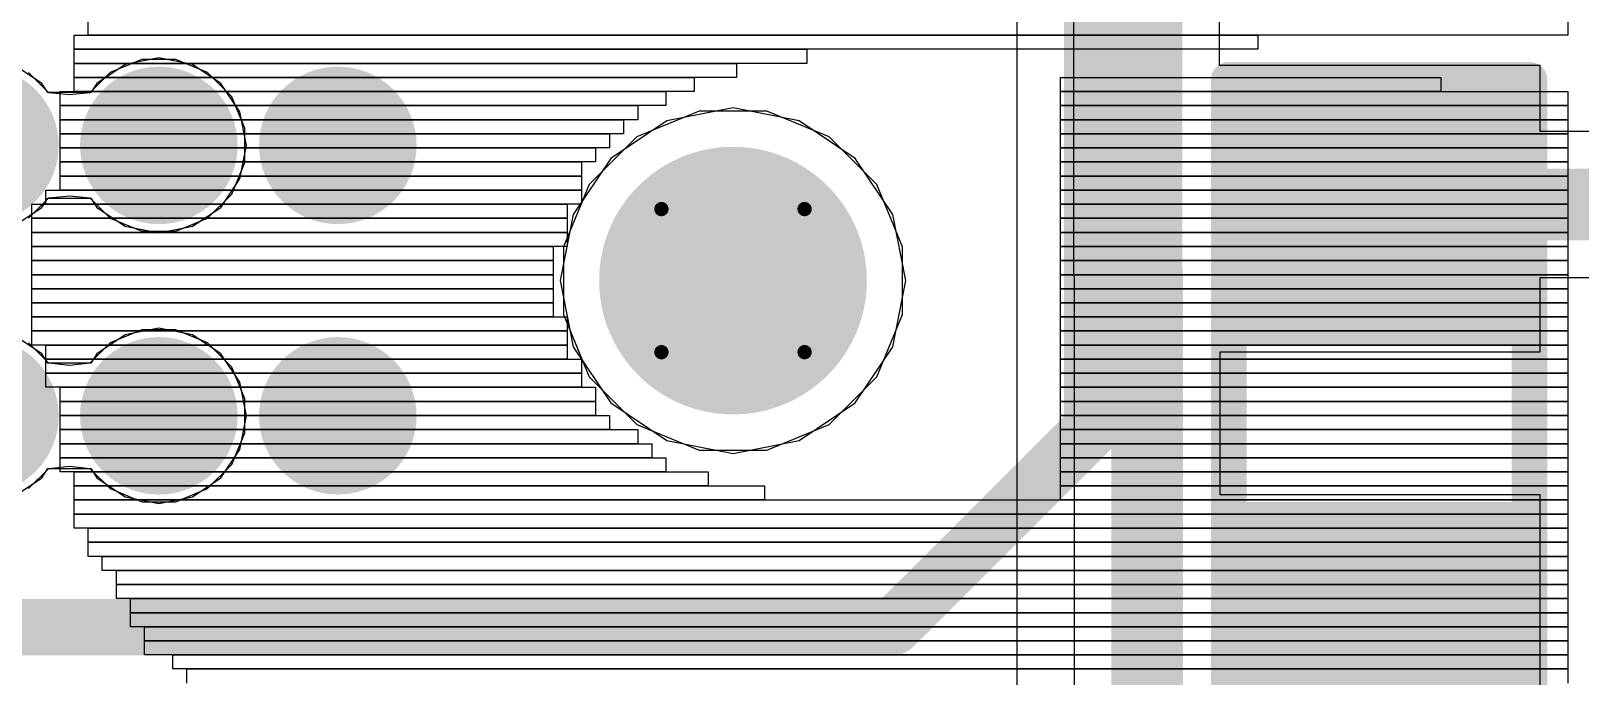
# Model space of a CAD drawing. Header units: inches. Extents: x -25 to 271, y -41 to 15.
# Drawn here: x 23.37 to 28.87, y -31.47 to -29.18 of the extents above; entities that cross this region are included whole.
import ezdxf

# ---------------------------------------------------------------- set-up
doc = ezdxf.new("R2010")
doc.units = ezdxf.units.IN
for name, color, linetype in [('Bottom Layer', 5, 'Continuous'), ('Bottom Overlay', 54, 'Continuous'), ('Bottom Solder', 6, 'Continuous'), ('Drill Drawing', 1, 'Continuous'), ('Pad Holes', 156, 'Continuous'), ('Top Layer', 1, 'Continuous'), ('Top Overlay', 2, 'Continuous'), ('Top Paste', 8, 'Continuous'), ('Top Solder', 216, 'Continuous')]:
    doc.layers.add(name, color=color, linetype=linetype)

# ---------------------------------------------------------------- blocks, each defined once
blk = doc.blocks.new('ADM6_30_01_5_L_4_2_A_TR_66')
at = {"layer": 'Bottom Solder'}
h = blk.add_hatch(color=6, dxfattribs=at)
edge = h.paths.add_edge_path()
edge.add_arc((-10.6099991, 1.27), 0.1016, 0, 360)
at = {"layer": 'Pad Holes'}
h = blk.add_hatch(color=7, dxfattribs=at)
edge = h.paths.add_edge_path()
edge.add_arc((-10.6099991, 1.27), 0.47500032, 0, 360)
at = {"layer": 'Top Layer'}
h = blk.add_hatch(color=1, dxfattribs=at)
edge = h.paths.add_edge_path()
edge.add_arc((-9.2075, 1.74999904), 0.17799812, 0, 360)
h = blk.add_hatch(color=1, dxfattribs=at)
edge = h.paths.add_edge_path()
edge.add_arc((-8.5725, 1.74999904), 0.17799812, 0, 360)
h = blk.add_hatch(color=1, dxfattribs=at)
edge = h.paths.add_edge_path()
edge.add_arc((-9.2075, 0.79000096), 0.17799812, 0, 360)
h = blk.add_hatch(color=1, dxfattribs=at)
edge = h.paths.add_edge_path()
edge.add_arc((-8.5725, 0.79000096), 0.17799812, 0, 360)
at = {"layer": 'Top Paste'}
h = blk.add_hatch(color=8, dxfattribs=at)
edge = h.paths.add_edge_path()
edge.add_arc((-9.2075, 1.74999904), 0.17799812, 0, 360)
h = blk.add_hatch(color=8, dxfattribs=at)
edge = h.paths.add_edge_path()
edge.add_arc((-8.5725, 1.74999904), 0.17799812, 0, 360)
h = blk.add_hatch(color=8, dxfattribs=at)
edge = h.paths.add_edge_path()
edge.add_arc((-9.2075, 0.79000096), 0.17799812, 0, 360)
h = blk.add_hatch(color=8, dxfattribs=at)
edge = h.paths.add_edge_path()
edge.add_arc((-8.5725, 0.79000096), 0.17799812, 0, 360)
at = {"layer": 'Top Solder'}
h = blk.add_hatch(color=216, dxfattribs=at)
edge = h.paths.add_edge_path()
edge.add_arc((-9.2075, 1.74999904), 0.27959812, 0, 360)
h = blk.add_hatch(color=216, dxfattribs=at)
edge = h.paths.add_edge_path()
edge.add_arc((-8.5725, 1.74999904), 0.27959812, 0, 360)
h = blk.add_hatch(color=216, dxfattribs=at)
edge = h.paths.add_edge_path()
edge.add_arc((-7.9375, 1.74999904), 0.27959812, 0, 360)
h = blk.add_hatch(color=216, dxfattribs=at)
edge = h.paths.add_edge_path()
edge.add_arc((-10.6099991, 1.27), 0.1016, 0, 360)
h = blk.add_hatch(color=216, dxfattribs=at)
edge = h.paths.add_edge_path()
edge.add_arc((-9.2075, 0.79000096), 0.27959812, 0, 360)
h = blk.add_hatch(color=216, dxfattribs=at)
edge = h.paths.add_edge_path()
edge.add_arc((-8.5725, 0.79000096), 0.27959812, 0, 360)
h = blk.add_hatch(color=216, dxfattribs=at)
edge = h.paths.add_edge_path()
edge.add_arc((-7.9375, 0.79000096), 0.27959812, 0, 360)
at = {"layer": 'Top Overlay'}
for points in [[(-11.17799898, 2.50000008, 0.1999996, 0.1999996, 0), (-11.88500036, 1.79300124, 0.1999996, 0.1999996, 0)], [(11.17799898, 2.50000008, 0.1999996, 0.1999996, 0), (-11.17799898, 2.50000008, 0.1999996, 0.1999996, 0)], [(-11.88500036, 1.79300124, 0.1999996, 0.1999996, 0), (-11.88500036, -2.50000008, 0.1999996, 0.1999996, 0)]]:
    blk.add_lwpolyline(points, format="xyseb", dxfattribs=at)
for points in [[(-11.22799888, 2.50000008, 0.0999998, 0.0999998, 1), (-11.12799908, 2.50000008, 0.0999998, 0.0999998, 1)], [(-11.22799888, 2.50000008, 0.0999998, 0.0999998, 1), (-11.12799908, 2.50000008, 0.0999998, 0.0999998, 1)], [(-11.93500026, 1.79300124, 0.0999998, 0.0999998, 1), (-11.83500046, 1.79300124, 0.0999998, 0.0999998, 1)], [(-11.93500026, 1.79300124, 0.0999998, 0.0999998, 1), (-11.83500046, 1.79300124, 0.0999998, 0.0999998, 1)]]:
    blk.add_lwpolyline(points, format="xyseb", close=True, dxfattribs=at)
blk = doc.blocks.new('RES_0603_104')
at = {"layer": 'Top Layer'}
for points in [[(-0.3809999999999999, 0.4445), (-0.3809999999999999, -0.4445), (-1.143, -0.4445), (-1.143, 0.4445)], [(1.143, 0.4445), (1.143, -0.4445), (0.3809999999999999, -0.4445), (0.3809999999999999, 0.4445)]]:
    blk.add_hatch(color=1, dxfattribs=at).paths.add_polyline_path(points)
at = {"layer": 'Top Paste'}
for points in [[(-0.3809999999999999, 0.4445), (-0.3809999999999999, -0.4445), (-1.143, -0.4445), (-1.143, 0.4445)], [(1.143, 0.4445), (1.143, -0.4445), (0.3809999999999999, -0.4445), (0.3809999999999999, 0.4445)]]:
    blk.add_hatch(color=8, dxfattribs=at).paths.add_polyline_path(points)
at = {"layer": 'Top Solder'}
for points in [[(-0.2794, 0.5460999999999999), (-0.2794, -0.5460999999999999), (-1.2446, -0.5460999999999999), (-1.2446, 0.5460999999999999)], [(1.2446, 0.5460999999999999), (1.2446, -0.5460999999999999), (0.2794, -0.5460999999999999), (0.2794, 0.5460999999999999)]]:
    blk.add_hatch(color=216, dxfattribs=at).paths.add_polyline_path(points)
at = {"layer": 'Top Overlay'}
for points in [[(-1.2192, -0.5334, 0.127, 0.127, 0), (-1.2192, 0.5334, 0.127, 0.127, 0)], [(1.2192, 0.5334, 0.127, 0.127, 0), (-1.2192, 0.5334, 0.127, 0.127, 0)], [(1.2192, -0.5334, 0.127, 0.127, 0), (1.2192, 0.5334, 0.127, 0.127, 0)], [(1.2192, -0.5334, 0.127, 0.127, 0), (-1.2192, -0.5334, 0.127, 0.127, 0)]]:
    blk.add_lwpolyline(points, format="xyseb", dxfattribs=at)
for points in [[(-1.25095, 0.5334, 0.0635, 0.0635, 1), (-1.18745, 0.5334, 0.0635, 0.0635, 1)], [(-1.25095, 0.5334, 0.0635, 0.0635, 1), (-1.18745, 0.5334, 0.0635, 0.0635, 1)], [(1.18745, 0.5334, 0.0635, 0.0635, 1), (1.25095, 0.5334, 0.0635, 0.0635, 1)], [(1.18745, 0.5334, 0.0635, 0.0635, 1), (1.25095, 0.5334, 0.0635, 0.0635, 1)], [(-1.25095, -0.5334, 0.0635, 0.0635, 1), (-1.18745, -0.5334, 0.0635, 0.0635, 1)], [(-1.25095, -0.5334, 0.0635, 0.0635, 1), (-1.18745, -0.5334, 0.0635, 0.0635, 1)], [(1.18745, -0.5334, 0.0635, 0.0635, 1), (1.25095, -0.5334, 0.0635, 0.0635, 1)], [(1.18745, -0.5334, 0.0635, 0.0635, 1), (1.25095, -0.5334, 0.0635, 0.0635, 1)]]:
    blk.add_lwpolyline(points, format="xyseb", close=True, dxfattribs=at)

msp = doc.modelspace()

# ---------------------------------------------------------------- linework, layer by layer
at = {"layer": 'Bottom Layer'}
for p, q in [((25.74066734, -29.46804368), (25.51940794, -29.5596945)), ((25.98015886, -29.46804368), (25.74066734, -29.46804368)), ((26.20141826, -29.5596945), (25.98015886, -29.46804368)), ((25.51940794, -29.5596945), (25.3500636, -29.72903884)), ((26.3707626, -29.72903884), (26.20141826, -29.5596945)), ((25.3500636, -29.72903884), (25.25841278, -29.95029824)), ((26.46241342, -29.95029824), (26.3707626, -29.72903884)), ((25.25841278, -29.95029824), (25.25841278, -30.18978976)), ((26.46241342, -30.18978976), (26.46241342, -29.95029824)), ((25.25841278, -30.18978976), (25.3500636, -30.41104916)), ((26.3707626, -30.41104916), (26.46241342, -30.18978976)), ((25.3500636, -30.41104916), (25.51940794, -30.5803935)), ((26.20141826, -30.5803935), (26.3707626, -30.41104916)), ((25.51940794, -30.5803935), (25.74066734, -30.67204432)), ((25.98015886, -30.67204432), (26.20141826, -30.5803935)), ((25.74066734, -30.67204432), (25.98015886, -30.67204432))]:
    msp.add_line(p, q, dxfattribs=at)
at = {"layer": 'Bottom Overlay'}
for p, q in [((23.572343, -29.19882399999999), (23.572343, -29.148786)), ((28.822269, -29.148786), (28.822269, -29.19882399999999)), ((23.522305, -29.248862), (23.522305, -29.19882399999999)), ((23.522305, -29.19882399999999), (27.722449, -29.19882399999999)), ((28.822269, -29.19882399999999), (23.572343, -29.19882399999999)), ((27.722449, -29.19882399999999), (27.722449, -29.248862)), ((27.722449, -29.248862), (23.522305, -29.248862)), ((23.522305, -29.2989), (23.522305, -29.248862)), ((23.522305, -29.248862), (26.122503, -29.248862)), ((26.122503, -29.248862), (26.122503, -29.2989)), ((26.122503, -29.2989), (23.522305, -29.2989)), ((23.522305, -29.348938), (23.522305, -29.2989)), ((23.522305, -29.2989), (25.87231299999999, -29.2989)), ((25.87231299999999, -29.348938), (23.522305, -29.348938)), ((23.522305, -29.398976), (23.522305, -29.348938)), ((23.522305, -29.348938), (25.72245299999999, -29.348938)), ((25.72245299999999, -29.348938), (25.72245299999999, -29.398976)), ((25.87231299999999, -29.2989), (25.87231299999999, -29.348938)), ((27.02242499999999, -29.398976), (27.02242499999999, -29.348938)), ((27.02242499999999, -29.348938), (28.372435, -29.348938)), ((28.372435, -29.348938), (28.372435, -29.398976)), ((23.472267, -29.44876), (23.472267, -29.398976)), ((23.472267, -29.398976), (25.622377, -29.398976)), ((25.72245299999999, -29.398976), (23.522305, -29.398976)), ((25.622377, -29.398976), (25.622377, -29.44876)), ((28.372435, -29.398976), (27.02242499999999, -29.398976)), ((27.02242499999999, -29.44876), (27.02242499999999, -29.398976)), ((27.02242499999999, -29.398976), (28.822269, -29.398976)), ((28.822269, -29.398976), (28.822269, -29.44876)), ((25.622377, -29.44876), (23.472267, -29.44876)), ((23.472267, -29.498798), (23.472267, -29.44876)), ((23.472267, -29.44876), (25.522301, -29.44876)), ((25.522301, -29.44876), (25.522301, -29.498798)), ((27.02242499999999, -29.498798), (27.02242499999999, -29.44876)), ((27.02242499999999, -29.44876), (28.822269, -29.44876)), ((28.822269, -29.44876), (27.02242499999999, -29.44876)), ((28.822269, -29.44876), (28.822269, -29.498798)), ((23.472267, -29.548836), (23.472267, -29.498798)), ((23.472267, -29.498798), (25.472263, -29.498798)), ((25.522301, -29.498798), (23.472267, -29.498798)), ((25.472263, -29.498798), (25.472263, -29.548836)), ((28.822269, -29.498798), (27.02242499999999, -29.498798)), ((27.02242499999999, -29.548836), (27.02242499999999, -29.498798)), ((27.02242499999999, -29.498798), (28.822269, -29.498798)), ((28.822269, -29.498798), (28.822269, -29.548836)), ((25.472263, -29.548836), (23.472267, -29.548836)), ((23.472267, -29.598874), (23.472267, -29.548836)), ((23.472267, -29.548836), (25.422479, -29.548836)), ((25.422479, -29.548836), (25.422479, -29.598874)), ((27.02242499999999, -29.598874), (27.02242499999999, -29.548836)), ((27.02242499999999, -29.548836), (28.822269, -29.548836)), ((28.822269, -29.548836), (27.02242499999999, -29.548836)), ((28.822269, -29.548836), (28.822269, -29.598874)), ((23.472267, -29.648912), (23.472267, -29.598874)), ((23.472267, -29.598874), (25.372441, -29.598874)), ((25.422479, -29.598874), (23.472267, -29.598874)), ((25.372441, -29.598874), (25.372441, -29.648912)), ((28.822269, -29.598874), (27.02242499999999, -29.598874)), ((27.02242499999999, -29.648912), (27.02242499999999, -29.598874)), ((27.02242499999999, -29.598874), (28.822269, -29.598874)), ((28.822269, -29.598874), (28.822269, -29.648912)), ((25.372441, -29.648912), (23.472267, -29.648912)), ((23.472267, -29.69895), (23.472267, -29.648912)), ((23.472267, -29.648912), (25.322403, -29.648912)), ((25.322403, -29.648912), (25.322403, -29.69895)), ((27.02242499999999, -29.69895), (27.02242499999999, -29.648912)), ((27.02242499999999, -29.648912), (28.822269, -29.648912)), ((28.822269, -29.648912), (27.02242499999999, -29.648912)), ((28.822269, -29.648912), (28.822269, -29.69895)), ((25.322403, -29.69895), (23.472267, -29.69895)), ((23.472267, -29.748988), (23.472267, -29.69895)), ((23.472267, -29.69895), (25.322403, -29.69895)), ((25.322403, -29.69895), (25.322403, -29.748988)), ((28.822269, -29.69895), (27.02242499999999, -29.69895)), ((27.02242499999999, -29.748988), (27.02242499999999, -29.69895)), ((27.02242499999999, -29.69895), (28.822269, -29.69895)), ((28.822269, -29.69895), (28.822269, -29.748988)), ((23.422483, -29.798772), (23.422483, -29.748988)), ((23.422483, -29.748988), (25.322403, -29.748988)), ((25.322403, -29.748988), (23.472267, -29.748988)), ((25.322403, -29.748988), (25.322403, -29.798772)), ((27.02242499999999, -29.798772), (27.02242499999999, -29.748988)), ((27.02242499999999, -29.748988), (28.822269, -29.748988)), ((28.822269, -29.748988), (27.02242499999999, -29.748988)), ((28.822269, -29.748988), (28.822269, -29.798772)), ((23.372445, -29.84881), (23.372445, -29.798772)), ((23.372445, -29.798772), (25.272365, -29.798772)), ((25.322403, -29.798772), (23.422483, -29.798772)), ((25.272365, -29.798772), (25.272365, -29.84881)), ((27.02242499999999, -29.84881), (27.02242499999999, -29.798772)), ((27.02242499999999, -29.798772), (28.822269, -29.798772)), ((28.822269, -29.798772), (27.02242499999999, -29.798772)), ((28.822269, -29.798772), (28.822269, -29.84881)), ((25.272365, -29.84881), (23.372445, -29.84881)), ((23.372445, -29.898848), (23.372445, -29.84881)), ((23.372445, -29.84881), (25.272365, -29.84881)), ((23.372445, -29.948886), (23.372445, -29.898848)), ((23.372445, -29.898848), (25.272365, -29.898848)), ((25.272365, -29.898848), (23.372445, -29.898848)), ((25.272365, -29.84881), (25.272365, -29.898848)), ((25.272365, -29.898848), (25.272365, -29.948886)), ((28.822269, -29.84881), (27.02242499999999, -29.84881)), ((27.02242499999999, -29.898848), (27.02242499999999, -29.84881)), ((27.02242499999999, -29.84881), (28.822269, -29.84881)), ((28.822269, -29.898848), (27.02242499999999, -29.898848)), ((27.02242499999999, -29.948886), (27.02242499999999, -29.898848)), ((27.02242499999999, -29.898848), (28.822269, -29.898848)), ((28.822269, -29.84881), (28.822269, -29.898848)), ((28.822269, -29.898848), (28.822269, -29.948886)), ((25.272365, -29.948886), (23.372445, -29.948886)), ((23.372445, -29.998924), (23.372445, -29.948886)), ((23.372445, -29.948886), (25.222327, -29.948886)), ((25.222327, -29.948886), (25.222327, -29.998924)), ((28.822269, -29.948886), (27.02242499999999, -29.948886)), ((27.02242499999999, -29.998924), (27.02242499999999, -29.948886)), ((27.02242499999999, -29.948886), (28.822269, -29.948886)), ((28.822269, -29.948886), (28.822269, -29.998924)), ((25.222327, -29.998924), (23.372445, -29.998924)), ((23.372445, -30.048962), (23.372445, -29.998924)), ((23.372445, -29.998924), (25.222327, -29.998924)), ((25.222327, -29.998924), (25.222327, -30.048962)), ((28.822269, -29.998924), (27.02242499999999, -29.998924)), ((27.02242499999999, -30.048962), (27.02242499999999, -29.998924)), ((27.02242499999999, -29.998924), (28.822269, -29.998924)), ((28.822269, -29.998924), (28.822269, -30.048962)), ((25.222327, -30.048962), (23.372445, -30.048962)), ((23.372445, -30.099), (23.372445, -30.048962)), ((23.372445, -30.048962), (25.222327, -30.048962)), ((25.222327, -30.048962), (25.222327, -30.099)), ((28.822269, -30.048962), (27.02242499999999, -30.048962)), ((27.02242499999999, -30.099), (27.02242499999999, -30.048962)), ((27.02242499999999, -30.048962), (28.822269, -30.048962)), ((28.822269, -30.048962), (28.822269, -30.099)), ((23.372445, -30.148784), (23.372445, -30.099)), ((23.372445, -30.099), (25.222327, -30.099)), ((25.222327, -30.099), (23.372445, -30.099)), ((25.222327, -30.099), (25.222327, -30.148784)), ((28.822269, -30.099), (27.02242499999999, -30.099)), ((27.02242499999999, -30.148784), (27.02242499999999, -30.099)), ((27.02242499999999, -30.099), (28.822269, -30.099)), ((28.822269, -30.099), (28.822269, -30.148784)), ((25.222327, -30.148784), (23.372445, -30.148784)), ((23.372445, -30.198822), (23.372445, -30.148784)), ((23.372445, -30.148784), (25.222327, -30.148784)), ((25.222327, -30.148784), (25.222327, -30.198822)), ((28.822269, -30.148784), (27.02242499999999, -30.148784)), ((27.02242499999999, -30.198822), (27.02242499999999, -30.148784)), ((27.02242499999999, -30.148784), (28.822269, -30.148784)), ((28.822269, -30.148784), (28.822269, -30.198822)), ((23.372445, -30.24886), (23.372445, -30.198822)), ((23.372445, -30.198822), (25.272365, -30.198822)), ((25.222327, -30.198822), (23.372445, -30.198822)), ((25.272365, -30.198822), (25.272365, -30.24886)), ((27.02242499999999, -30.24886), (27.02242499999999, -30.198822)), ((27.02242499999999, -30.198822), (28.822269, -30.198822)), ((28.822269, -30.198822), (27.02242499999999, -30.198822)), ((28.822269, -30.198822), (28.822269, -30.24886)), ((25.272365, -30.24886), (23.372445, -30.24886)), ((23.372445, -30.298898), (23.372445, -30.24886)), ((23.372445, -30.24886), (25.272365, -30.24886)), ((25.272365, -30.24886), (25.272365, -30.298898)), ((27.02242499999999, -30.298898), (27.02242499999999, -30.24886)), ((27.02242499999999, -30.24886), (28.822269, -30.24886)), ((28.822269, -30.24886), (27.02242499999999, -30.24886)), ((28.822269, -30.24886), (28.822269, -30.298898)), ((25.272365, -30.298898), (23.372445, -30.298898)), ((23.422483, -30.34893599999999), (23.422483, -30.298898)), ((23.422483, -30.298898), (25.272365, -30.298898)), ((25.272365, -30.298898), (25.272365, -30.34893599999999)), ((28.822269, -30.298898), (27.02242499999999, -30.298898)), ((27.02242499999999, -30.34893599999999), (27.02242499999999, -30.298898)), ((27.02242499999999, -30.298898), (28.822269, -30.298898)), ((28.822269, -30.298898), (28.822269, -30.34893599999999)), ((23.422483, -30.398974), (23.422483, -30.34893599999999)), ((23.422483, -30.34893599999999), (25.322403, -30.34893599999999)), ((25.272365, -30.34893599999999), (23.422483, -30.34893599999999)), ((25.322403, -30.34893599999999), (25.322403, -30.398974)), ((28.822269, -30.34893599999999), (27.02242499999999, -30.34893599999999)), ((27.02242499999999, -30.398974), (27.02242499999999, -30.34893599999999)), ((27.02242499999999, -30.34893599999999), (28.822269, -30.34893599999999)), ((28.822269, -30.34893599999999), (28.822269, -30.398974)), ((25.322403, -30.398974), (23.422483, -30.398974)), ((23.422483, -30.44875799999999), (23.422483, -30.398974)), ((23.422483, -30.398974), (25.322403, -30.398974)), ((25.322403, -30.44875799999999), (23.422483, -30.44875799999999)), ((23.472267, -30.498796), (23.472267, -30.44875799999999)), ((23.472267, -30.44875799999999), (25.372441, -30.44875799999999)), ((25.322403, -30.398974), (25.322403, -30.44875799999999)), ((25.372441, -30.44875799999999), (25.372441, -30.498796)), ((28.822269, -30.398974), (27.02242499999999, -30.398974)), ((27.02242499999999, -30.44875799999999), (27.02242499999999, -30.398974)), ((27.02242499999999, -30.398974), (28.822269, -30.398974)), ((27.02242499999999, -30.498796), (27.02242499999999, -30.44875799999999)), ((27.02242499999999, -30.44875799999999), (28.822269, -30.44875799999999)), ((28.822269, -30.44875799999999), (27.02242499999999, -30.44875799999999)), ((28.822269, -30.398974), (28.822269, -30.44875799999999)), ((28.822269, -30.44875799999999), (28.822269, -30.498796)), ((23.472267, -30.548834), (23.472267, -30.498796)), ((23.472267, -30.498796), (25.372441, -30.498796)), ((25.372441, -30.498796), (23.472267, -30.498796)), ((25.372441, -30.498796), (25.372441, -30.548834)), ((28.822269, -30.498796), (27.02242499999999, -30.498796)), ((27.02242499999999, -30.548834), (27.02242499999999, -30.498796)), ((27.02242499999999, -30.498796), (28.822269, -30.498796)), ((28.822269, -30.498796), (28.822269, -30.548834)), ((25.372441, -30.548834), (23.472267, -30.548834)), ((23.472267, -30.598872), (23.472267, -30.548834)), ((23.472267, -30.548834), (25.422479, -30.548834)), ((25.422479, -30.548834), (25.422479, -30.598872)), ((28.822269, -30.548834), (27.02242499999999, -30.548834)), ((27.02242499999999, -30.598872), (27.02242499999999, -30.548834)), ((27.02242499999999, -30.548834), (28.822269, -30.548834)), ((28.822269, -30.548834), (28.822269, -30.598872)), ((23.472267, -30.64891), (23.472267, -30.598872)), ((23.472267, -30.598872), (25.522301, -30.598872)), ((25.422479, -30.598872), (23.472267, -30.598872)), ((25.522301, -30.598872), (25.522301, -30.64891)), ((28.822269, -30.598872), (27.02242499999999, -30.598872)), ((27.02242499999999, -30.64891), (27.02242499999999, -30.598872)), ((27.02242499999999, -30.598872), (28.822269, -30.598872)), ((28.822269, -30.598872), (28.822269, -30.64891)), ((25.522301, -30.64891), (23.472267, -30.64891)), ((23.472267, -30.698948), (23.472267, -30.64891)), ((23.472267, -30.64891), (25.572339, -30.64891)), ((25.572339, -30.64891), (25.572339, -30.698948)), ((27.02242499999999, -30.698948), (27.02242499999999, -30.64891)), ((27.02242499999999, -30.64891), (28.822269, -30.64891)), ((28.822269, -30.64891), (27.02242499999999, -30.64891)), ((28.822269, -30.64891), (28.822269, -30.698948)), ((25.572339, -30.698948), (23.472267, -30.698948)), ((23.472267, -30.748986), (23.472267, -30.698948)), ((23.472267, -30.698948), (25.622377, -30.698948)), ((25.622377, -30.698948), (25.622377, -30.748986)), ((27.02242499999999, -30.748986), (27.02242499999999, -30.698948)), ((27.02242499999999, -30.698948), (28.822269, -30.698948)), ((28.822269, -30.698948), (27.02242499999999, -30.698948)), ((28.822269, -30.698948), (28.822269, -30.748986)), ((25.622377, -30.748986), (23.472267, -30.748986)), ((23.522305, -30.79877), (23.522305, -30.748986)), ((23.522305, -30.748986), (25.772491, -30.748986)), ((25.772491, -30.748986), (25.772491, -30.79877)), ((28.822269, -30.748986), (27.02242499999999, -30.748986)), ((27.02242499999999, -30.79877), (27.02242499999999, -30.748986)), ((27.02242499999999, -30.748986), (28.822269, -30.748986)), ((28.822269, -30.748986), (28.822269, -30.79877)), ((23.522305, -30.848808), (23.522305, -30.79877)), ((23.522305, -30.79877), (25.972389, -30.79877)), ((25.772491, -30.79877), (23.522305, -30.79877)), ((25.972389, -30.79877), (25.972389, -30.848808)), ((28.822269, -30.79877), (27.02242499999999, -30.79877)), ((27.02242499999999, -30.848808), (27.02242499999999, -30.79877)), ((27.02242499999999, -30.79877), (28.822269, -30.79877)), ((28.822269, -30.79877), (28.822269, -30.848808)), ((25.972389, -30.848808), (23.522305, -30.848808)), ((23.522305, -30.898846), (23.522305, -30.848808)), ((23.522305, -30.848808), (28.822269, -30.848808)), ((28.822269, -30.848808), (27.02242499999999, -30.848808)), ((28.822269, -30.848808), (28.822269, -30.898846)), ((23.522305, -30.948884), (23.522305, -30.898846)), ((23.522305, -30.898846), (28.822269, -30.898846)), ((28.822269, -30.898846), (23.522305, -30.898846)), ((28.822269, -30.898846), (28.822269, -30.948884)), ((28.822269, -30.948884), (23.522305, -30.948884)), ((23.572343, -30.998922), (23.572343, -30.948884)), ((23.572343, -30.948884), (28.822269, -30.948884)), ((23.572343, -31.04896), (23.572343, -30.998922)), ((23.572343, -30.998922), (28.822269, -30.998922)), ((28.822269, -30.998922), (23.572343, -30.998922)), ((28.822269, -30.948884), (28.822269, -30.998922)), ((28.822269, -30.998922), (28.822269, -31.04896)), ((28.822269, -31.04896), (23.572343, -31.04896)), ((23.622381, -31.098998), (23.622381, -31.04896)), ((23.622381, -31.04896), (28.822269, -31.04896)), ((28.822269, -31.04896), (28.822269, -31.098998)), ((28.822269, -31.098998), (23.622381, -31.098998)), ((23.672419, -31.148782), (23.672419, -31.098998)), ((23.672419, -31.098998), (28.822269, -31.098998)), ((28.822269, -31.098998), (28.822269, -31.148782)), ((23.672419, -31.19882), (23.672419, -31.148782)), ((23.672419, -31.148782), (28.822269, -31.148782)), ((28.822269, -31.148782), (23.672419, -31.148782)), ((28.822269, -31.148782), (28.822269, -31.19882)), ((28.822269, -31.19882), (23.672419, -31.19882)), ((23.722457, -31.248858), (23.722457, -31.19882)), ((23.722457, -31.19882), (28.822269, -31.19882)), ((28.822269, -31.19882), (28.822269, -31.248858)), ((28.822269, -31.248858), (23.722457, -31.248858)), ((23.722457, -31.298896), (23.722457, -31.248858)), ((23.722457, -31.248858), (28.822269, -31.248858)), ((28.822269, -31.248858), (28.822269, -31.298896)), ((28.822269, -31.298896), (23.722457, -31.298896)), ((23.772495, -31.348934), (23.772495, -31.298896)), ((23.772495, -31.298896), (28.822269, -31.298896)), ((28.822269, -31.298896), (28.822269, -31.348934)), ((28.822269, -31.348934), (23.772495, -31.348934)), ((23.772495, -31.398972), (23.772495, -31.348934)), ((23.772495, -31.348934), (28.822269, -31.348934)), ((28.822269, -31.348934), (28.822269, -31.398972)), ((28.822269, -31.398972), (23.772495, -31.398972)), ((23.872317, -31.448756), (23.872317, -31.398972)), ((23.872317, -31.398972), (28.822269, -31.398972)), ((28.822269, -31.398972), (28.822269, -31.448756)), ((28.822269, -31.448756), (23.872317, -31.448756)), ((23.922355, -31.498794), (23.922355, -31.448756)), ((23.922355, -31.448756), (28.822269, -31.448756)), ((28.822269, -31.448756), (28.822269, -31.498794))]:
    msp.add_line(p, q, dxfattribs=at)
at = {"layer": 'Drill Drawing'}
for points in [[(25.6064131, -29.81604399999999, 0.0508, 0.0508, 0), (26.1144131, -29.81604399999999, 0.0508, 0.0508, 0)], [(25.6064131, -30.324044, 0.0508, 0.0508, 0), (25.6064131, -29.81604399999999, 0.0508, 0.0508, 0)], [(26.1144131, -30.324044, 0.0508, 0.0508, 0), (26.1144131, -29.81604399999999, 0.0508, 0.0508, 0)], [(25.6064131, -30.324044, 0.0508, 0.0508, 0), (26.1144131, -30.324044, 0.0508, 0.0508, 0)]]:
    msp.add_lwpolyline(points, format="xyseb", dxfattribs=at)
for points in [[(25.5937131, -29.81604399999999, 0.0254, 0.0254, 1), (25.6191131, -29.81604399999999, 0.0254, 0.0254, 1)], [(25.5937131, -29.81604399999999, 0.0254, 0.0254, 1), (25.6191131, -29.81604399999999, 0.0254, 0.0254, 1)], [(26.1017131, -29.81604399999999, 0.0254, 0.0254, 1), (26.1271131, -29.81604399999999, 0.0254, 0.0254, 1)], [(26.1017131, -29.81604399999999, 0.0254, 0.0254, 1), (26.1271131, -29.81604399999999, 0.0254, 0.0254, 1)], [(25.5937131, -30.324044, 0.0254, 0.0254, 1), (25.6191131, -30.324044, 0.0254, 0.0254, 1)], [(25.5937131, -30.324044, 0.0254, 0.0254, 1), (25.6191131, -30.324044, 0.0254, 0.0254, 1)], [(26.1017131, -30.324044, 0.0254, 0.0254, 1), (26.1271131, -30.324044, 0.0254, 0.0254, 1)], [(26.1017131, -30.324044, 0.0254, 0.0254, 1), (26.1271131, -30.324044, 0.0254, 0.0254, 1)]]:
    msp.add_lwpolyline(points, format="xyseb", close=True, dxfattribs=at)
at = {"layer": 'Top Layer'}
for p, q in [((26.8680311, -26.3906), (26.8680311, -31.765494)), ((27.06863014, -27.55031066), (27.06863014, -30.04672934)), ((27.58658186, -29.30652), (27.58658186, -27.56156286)), ((23.7622461, -29.28504684), (23.65014828, -29.33148058)), ((23.822914, -29.27907276), (23.70390992, -29.30274302)), ((23.8835819, -29.28504684), (23.7622461, -29.28504684)), ((23.94191808, -29.30274302), (23.822914, -29.27907276)), ((23.99567972, -29.33148058), (23.8835819, -29.28504684)), ((23.40780434, -29.37015462), (23.30691808, -29.30274302)), ((23.43262268, -29.40342354), (23.36067972, -29.33148058)), ((23.65014828, -29.33148058), (23.57820532, -29.40342354)), ((23.70390992, -29.30274302), (23.60302366, -29.37015462)), ((24.04280434, -29.37015462), (23.94191808, -29.30274302)), ((24.08147838, -29.41727924), (23.99567972, -29.33148058)), ((28.724606, -29.30652), (27.58658186, -29.30652)), ((28.724606, -29.5405175), (28.724606, -29.30652)), ((23.4295696, -29.40272758), (23.40780434, -29.37015462)), ((23.5812584, -29.40272758), (23.4295696, -29.40272758)), ((23.505414, -29.4110791), (23.43262268, -29.40342354)), ((23.57820532, -29.40342354), (23.505414, -29.4110791)), ((23.60302366, -29.37015462), (23.5812584, -29.40272758)), ((24.11021594, -29.47104088), (24.04280434, -29.37015462)), ((24.12791212, -29.52937706), (24.08147838, -29.41727924)), ((25.8604131, -29.45625046), (25.62552406, -29.50297376)), ((26.09530214, -29.50297376), (25.8604131, -29.45625046)), ((24.1338862, -29.59004496), (24.11021594, -29.47104088)), ((25.62552406, -29.50297376), (25.42639568, -29.63602658)), ((25.74066734, -29.46804368), (25.51940794, -29.5596945)), ((25.98015886, -29.46804368), (25.74066734, -29.46804368)), ((26.20141826, -29.5596945), (25.98015886, -29.46804368)), ((26.29443052, -29.63602658), (26.09530214, -29.50297376)), ((24.12791212, -29.65071286), (24.12791212, -29.52937706)), ((25.51940794, -29.5596945), (25.3500636, -29.72903884)), ((26.3707626, -29.72903884), (26.20141826, -29.5596945)), ((29.105606, -29.5405175), (28.724606, -29.5405175)), ((24.11021594, -29.70904904), (24.1338862, -29.59004496)), ((24.08147838, -29.76281068), (24.12791212, -29.65071286)), ((25.42639568, -29.63602658), (25.29334286, -29.83515496)), ((26.42748334, -29.83515496), (26.29443052, -29.63602658)), ((24.04280434, -29.8099353), (24.11021594, -29.70904904)), ((25.3500636, -29.72903884), (25.25841278, -29.95029824)), ((26.46241342, -29.95029824), (26.3707626, -29.72903884)), ((23.36067972, -29.84860934), (23.43262268, -29.77666638)), ((23.40780434, -29.8099353), (23.4295696, -29.77736234)), ((23.4295696, -29.77736234), (23.5812584, -29.77736234)), ((23.43262268, -29.77666638), (23.505414, -29.76901081999999)), ((23.505414, -29.76901081999999), (23.57820532, -29.77666638)), ((23.57820532, -29.77666638), (23.65014828, -29.84860934)), ((23.5812584, -29.77736234), (23.60302366, -29.8099353)), ((23.99567972, -29.84860934), (24.08147838, -29.76281068)), ((23.30691808, -29.8773469), (23.40780434, -29.8099353)), ((23.60302366, -29.8099353), (23.70390992, -29.8773469)), ((23.94191808, -29.8773469), (24.04280434, -29.8099353)), ((25.29334286, -29.83515496), (25.24661956, -30.070044)), ((26.47420664, -30.070044), (26.42748334, -29.83515496)), ((23.65014828, -29.84860934), (23.7622461, -29.89504308)), ((23.70390992, -29.8773469), (23.822914, -29.90101716)), ((23.7622461, -29.89504308), (23.8835819, -29.89504308)), ((23.822914, -29.90101716), (23.94191808, -29.8773469)), ((23.8835819, -29.89504308), (23.99567972, -29.84860934)), ((25.25841278, -29.95029824), (25.25841278, -30.18978976)), ((26.46241342, -30.18978976), (26.46241342, -29.95029824)), ((27.06863014, -30.04672934), (27.07142414, -30.06077554)), ((27.07142414, -30.06077554), (27.07142414, -31.87132818)), ((28.724606, -30.32252), (28.724606, -30.05846922)), ((28.724606, -30.05846922), (29.105606, -30.05846922)), ((25.24661956, -30.070044), (25.29334286, -30.30493304)), ((26.42748334, -30.30493304), (26.47420664, -30.070044)), ((25.25841278, -30.18978976), (25.3500636, -30.41104916)), ((26.3707626, -30.41104916), (26.46241342, -30.18978976)), ((23.40780434, -30.3301527), (23.30691808, -30.2627411)), ((23.70390992, -30.2627411), (23.60302366, -30.3301527)), ((23.7622461, -30.24504492), (23.65014828, -30.29147866)), ((23.822914, -30.23907084), (23.70390992, -30.2627411)), ((23.8835819, -30.24504492), (23.7622461, -30.24504492)), ((23.94191808, -30.2627411), (23.822914, -30.23907084)), ((23.99567972, -30.29147866), (23.8835819, -30.24504492)), ((24.04280434, -30.3301527), (23.94191808, -30.2627411)), ((23.43262268, -30.36342162), (23.36067972, -30.29147866)), ((23.4295696, -30.36272566), (23.40780434, -30.3301527)), ((23.65014828, -30.29147866), (23.57820532, -30.36342162)), ((23.60302366, -30.3301527), (23.5812584, -30.36272566)), ((24.08147838, -30.37727732), (23.99567972, -30.29147866)), ((24.11021594, -30.43103896), (24.04280434, -30.3301527)), ((25.29334286, -30.30493304), (25.42639568, -30.50406142)), ((26.29443052, -30.50406142), (26.42748334, -30.30493304)), ((27.58937586, -30.83052), (27.58937586, -30.32252)), ((27.58937586, -30.32252), (28.724606, -30.32252)), ((23.5812584, -30.36272566), (23.4295696, -30.36272566)), ((23.505414, -30.37107718), (23.43262268, -30.36342162)), ((23.57820532, -30.36342162), (23.505414, -30.37107718)), ((24.12791212, -30.48937514), (24.08147838, -30.37727732)), ((24.1338862, -30.55004304), (24.11021594, -30.43103896)), ((25.3500636, -30.41104916), (25.51940794, -30.5803935)), ((26.20141826, -30.5803935), (26.3707626, -30.41104916)), ((24.12791212, -30.61071094), (24.12791212, -30.48937514)), ((25.42639568, -30.50406142), (25.62552406, -30.63711424)), ((26.09530214, -30.63711424), (26.29443052, -30.50406142)), ((24.11021594, -30.66904711999999), (24.1338862, -30.55004304)), ((24.08147838, -30.72280876), (24.12791212, -30.61071094)), ((25.51940794, -30.5803935), (25.74066734, -30.67204432)), ((25.98015886, -30.67204432), (26.20141826, -30.5803935)), ((24.04280434, -30.76993338), (24.11021594, -30.66904711999999)), ((25.62552406, -30.63711424), (25.8604131, -30.68383754)), ((25.74066734, -30.67204432), (25.98015886, -30.67204432)), ((25.8604131, -30.68383754), (26.09530214, -30.63711424)), ((23.99567972, -30.80860742), (24.08147838, -30.72280876)), ((23.30691808, -30.83734497999999), (23.40780434, -30.76993338)), ((23.36067972, -30.80860742), (23.43262268, -30.73666446)), ((23.40780434, -30.76993338), (23.4295696, -30.73736042)), ((23.4295696, -30.73736042), (23.5812584, -30.73736042)), ((23.43262268, -30.73666446), (23.505414, -30.7290089)), ((23.505414, -30.7290089), (23.57820532, -30.73666446)), ((23.57820532, -30.73666446), (23.65014828, -30.80860742)), ((23.5812584, -30.73736042), (23.60302366, -30.76993338)), ((23.60302366, -30.76993338), (23.70390992, -30.83734497999999)), ((23.94191808, -30.83734497999999), (24.04280434, -30.76993338)), ((23.65014828, -30.80860742), (23.7622461, -30.85504116)), ((23.70390992, -30.83734497999999), (23.822914, -30.86101524)), ((23.822914, -30.86101524), (23.94191808, -30.83734497999999)), ((23.8835819, -30.85504116), (23.99567972, -30.80860742)), ((28.724606, -30.83052), (27.58937586, -30.83052)), ((28.724606, -31.84652), (28.724606, -30.83052)), ((23.7622461, -30.85504116), (23.8835819, -30.85504116))]:
    msp.add_line(p, q, dxfattribs=at)
for points in [[(27.327606, -30.04672934, 0.254, 0.254, 0), (27.327606, -27.55031066, 0.254, 0.254, 0)], [(28.153106, -29.81452, 0.254, 0.254, 0), (28.16813264, -29.79949336, 0.254, 0.254, 0)], [(28.16813264, -29.79949336, 0.254, 0.254, 0), (31.05451752, -29.79949336, 0.254, 0.254, 0)], [(27.327606, -30.04672934, 0.254, 0.254, 0), (27.3304, -30.04952334, 0.254, 0.254, 0)], [(27.3304, -31.9786, 0.254, 0.254, 0), (27.3304, -30.04952334, 0.254, 0.254, 0)], [(28.153106, -34.579306, 0.635, 0.635, 0), (28.153106, -31.33852, 0.635, 0.635, 0)]]:
    msp.add_lwpolyline(points, format="xyseb", dxfattribs=at)
for points in [[(28.10463264, -29.79949336, 0.127, 0.127, 1), (28.23163264, -29.79949336, 0.127, 0.127, 1)], [(28.10463264, -29.79949336, 0.127, 0.127, 1), (28.23163264, -29.79949336, 0.127, 0.127, 1)], [(28.089606, -29.81452, 0.127, 0.127, 1), (28.216606, -29.81452, 0.127, 0.127, 1)], [(27.264106, -30.04672934, 0.127, 0.127, 1), (27.391106, -30.04672934, 0.127, 0.127, 1)], [(27.264106, -30.04672934, 0.127, 0.127, 1), (27.391106, -30.04672934, 0.127, 0.127, 1)], [(27.2669, -30.04952334, 0.127, 0.127, 1), (27.3939, -30.04952334, 0.127, 0.127, 1)], [(27.2669, -30.04952334, 0.127, 0.127, 1), (27.3939, -30.04952334, 0.127, 0.127, 1)], [(27.994356, -31.33852, 0.3175, 0.3175, 1), (28.311856, -31.33852, 0.3175, 0.3175, 1)]]:
    msp.add_lwpolyline(points, format="xyseb", close=True, dxfattribs=at)

# ---------------------------------------------------------------- block references
for name, p, rotation in [('ADM6_30_01_5_L_4_2_A_TR_66', (15.250414, -28.800044), 180), ('RES_0603_104', (28.153106, -30.57652), 270)]:
    msp.add_blockref(name, p, dxfattribs=dict(rotation=rotation))

doc.saveas('drawing.dxf')
